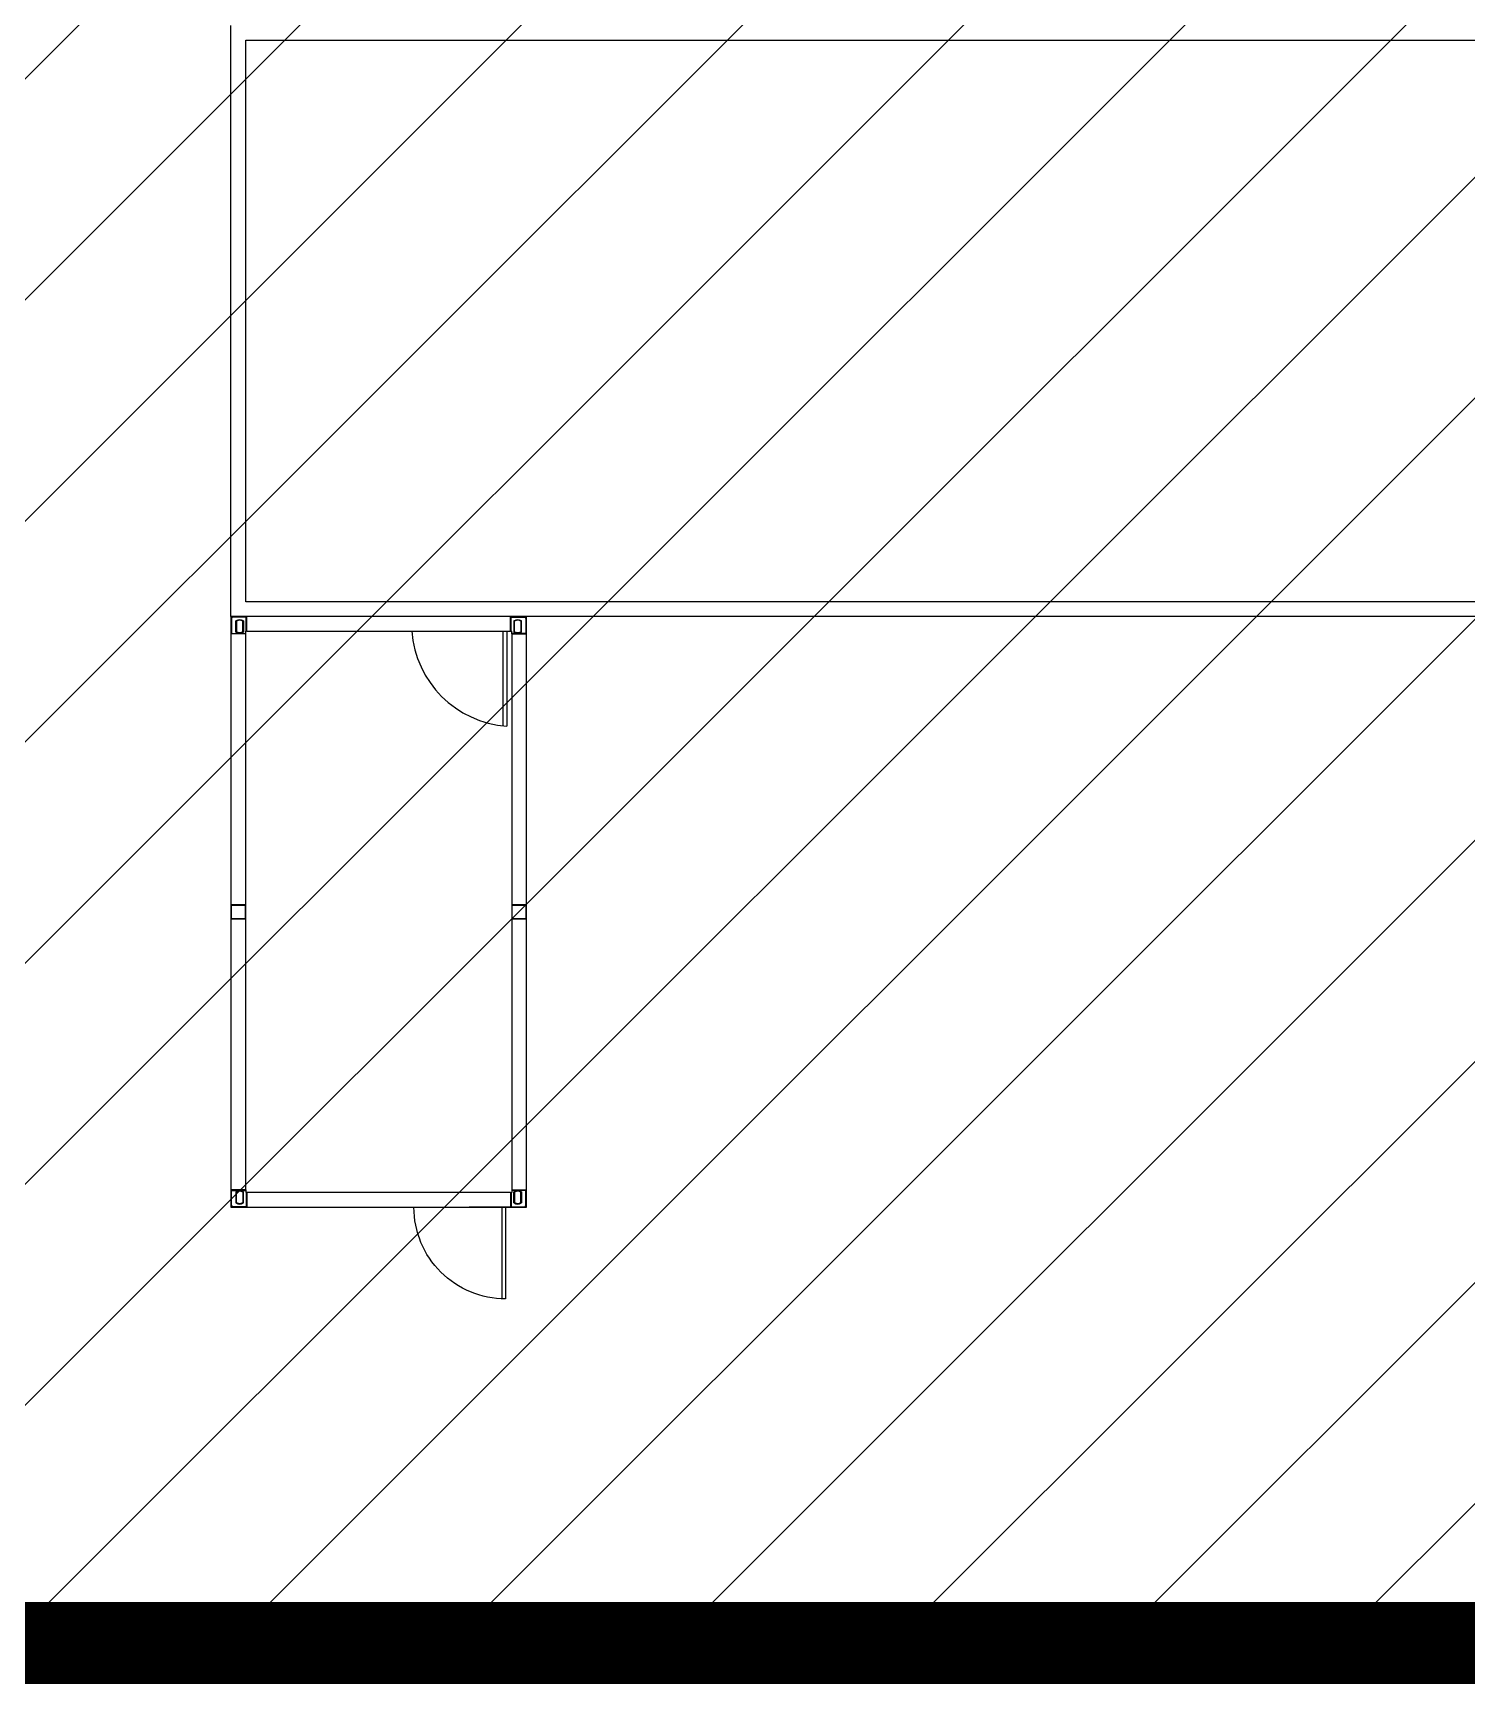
# Model space of a CAD drawing. Header units: millimetres. Extents: x -300 to 383236, y -195106 to -144646.
# Drawn here: x 141207 to 142080, y -151188 to -150182 of the extents above; entities that cross this region are included whole.
import ezdxf

# ---------------------------------------------------------------- set-up
doc = ezdxf.new("R2010")
doc.units = ezdxf.units.MM
doc.header["$LTSCALE"] = 60
doc.layers.add('BACK', color=8, linetype='Continuous')

# ---------------------------------------------------------------- blocks, each defined once
blk = doc.blocks.new('KEY PLAN_NEW')
at = {"color": 253}
for p, q in [((-2123.86, -1611.94, 46), (-2123.86, -1491.94, 46)), ((-2120.86, -1494.94, 46), (-1706.86, -1494.94, 46)), ((-2120.86, -1608.94, 46), (-2120.86, -1494.94, 46)), ((-1759.86, -1608.94, 46), (-2120.86, -1608.94, 46)), ((-2120.62, -1611.94, 46), (-2123.86, -1611.94, 46)), ((-2123.86, -1611.94, 46), (-2123.86, -1615.5, 46)), ((-1703.86, -1611.94, 46), (-2123.86, -1611.94, 46)), ((-2067.1, -1611.94, 46), (-2120.62, -1611.94, 46)), ((-2063.86, -1611.94, 46), (-2067.1, -1611.94, 46)), ((-2063.86, -1615.5, 46), (-2063.86, -1611.94, 46)), ((-2123.86, -1615.5, 46), (-2123.86, -1728.38, 46)), ((-2120.62, -1614.94, 46), (-2120.86, -1614.94, 46)), ((-2120.86, -1615.5, 46), (-2120.86, -1614.94, 46)), ((-2120.86, -1728.38, 46), (-2120.86, -1615.5, 46)), ((-2120.62, -1614.94, 46), (-2067.1, -1614.94, 46)), ((-2068.66, -1614.94, 46), (-2068.66, -1634.17, 46)), ((-2067.86, -1614.94, 46), (-2067.86, -1634.24, 46)), ((-2067.1, -1614.94, 46), (-2066.86, -1614.94, 46)), ((-2066.86, -1615.5, 46), (-2066.86, -1614.94, 46)), ((-2066.86, -1615.5, 46), (-2066.86, -1728.38, 46)), ((-2063.86, -1728.38, 46), (-2063.86, -1615.5, 46)), ((-2123.86, -1670.44, 46), (-2120.86, -1670.44, 46)), ((-2123.74, -1673.32, 46), (-2123.74, -1670.56, 46)), ((-2123.74, -1670.56, 46), (-2120.98, -1670.56, 46)), ((-2120.98, -1670.56, 46), (-2120.98, -1673.32, 46)), ((-2120.86, -1673.44, 46), (-2120.86, -1670.44, 46)), ((-2066.86, -1670.44, 46), (-2063.86, -1670.44, 46)), ((-2066.86, -1670.44, 46), (-2066.86, -1673.44, 46)), ((-2066.74, -1673.32, 46), (-2066.74, -1670.56, 46)), ((-2066.74, -1673.32, 46), (-2066.74, -1670.56, 46)), ((-2066.74, -1670.56, 46), (-2063.98, -1670.56, 46)), ((-2063.98, -1670.56, 46), (-2063.98, -1673.32, 46)), ((-2063.86, -1673.44, 46), (-2063.86, -1670.44, 46)), ((-2120.86, -1673.44, 46), (-2123.86, -1673.44, 46)), ((-2120.98, -1673.32, 46), (-2123.74, -1673.32, 46)), ((-2063.86, -1673.44, 46), (-2066.86, -1673.44, 46)), ((-2063.98, -1673.32, 46), (-2066.74, -1673.32, 46)), ((-2123.86, -1728.38, 46), (-2123.86, -1731.94, 46)), ((-2120.86, -1728.38, 46), (-2120.86, -1728.94, 46)), ((-2120.62, -1728.94, 46), (-2120.86, -1728.94, 46)), ((-2067.1, -1728.94, 46), (-2120.62, -1728.94, 46)), ((-2067.1, -1728.94, 46), (-2066.86, -1728.94, 46)), ((-2066.86, -1728.38, 46), (-2066.86, -1728.94, 46)), ((-2063.86, -1731.94, 46), (-2063.86, -1728.38, 46)), ((-2123.86, -1731.94, 46), (-2120.62, -1731.94, 46)), ((-2120.62, -1731.94, 46), (-2067.1, -1731.94, 46)), ((-2063.86, -1731.94, 46), (-2075.52, -1731.94, 46)), ((-2068.9, -1731.94, 46), (-2068.9, -1750.53, 46))]:
    blk.add_line(p, q, dxfattribs=at)
at = {"color": 253, "linetype": 'Continuous'}
for p, q in [((-2123.74, -1612.35, 46), (-2123.86, -1612.35, 46)), ((-2123.74, -1612.06, 46), (-2123.74, -1612.06, 46)), ((-2123.74, -1612.06, 46), (-2123.74, -1612.06, 46)), ((-2123.74, -1612.35, 46), (-2123.74, -1615.38, 46)), ((-2123.45, -1612.06, 46), (-2123.45, -1611.94, 46)), ((-2120.74, -1612.06, 46), (-2123.45, -1612.06, 46)), ((-2120.74, -1611.94, 46), (-2120.74, -1612.06, 46)), ((-2120.62, -1612.06, 46), (-2120.74, -1612.06, 46)), ((-2120.74, -1614.94, 46), (-2120.74, -1612.06, 46)), ((-2120.62, -1614.94, 46), (-2120.62, -1611.94, 46)), ((-2067.1, -1614.94, 46), (-2067.1, -1611.94, 46)), ((-2067.1, -1612.06, 46), (-2066.98, -1612.06, 46)), ((-2066.98, -1611.94, 46), (-2066.98, -1612.06, 46)), ((-2066.98, -1614.94, 46), (-2066.98, -1612.06, 46)), ((-2066.98, -1612.06, 46), (-2064.27, -1612.06, 46)), ((-2064.27, -1612.06, 46), (-2064.27, -1611.94, 46)), ((-2063.98, -1612.06, 46), (-2063.98, -1612.06, 46)), ((-2063.98, -1612.06, 46), (-2063.98, -1612.06, 46)), ((-2063.98, -1612.35, 46), (-2063.86, -1612.35, 46)), ((-2063.98, -1612.35, 46), (-2063.98, -1615.38, 46)), ((-2123.74, -1615.38, 46), (-2123.86, -1615.38, 46)), ((-2120.86, -1615.5, 46), (-2123.86, -1615.5, 46)), ((-2123.74, -1615.5, 46), (-2123.74, -1615.38, 46)), ((-2123.74, -1615.38, 46), (-2120.86, -1615.38, 46)), ((-2122.84, -1615.1, 46), (-2122.84, -1612.84, 46)), ((-2122.72, -1612.91, 46), (-2122.72, -1615.04, 46)), ((-2121.45, -1615.04, 46), (-2121.45, -1612.91, 46)), ((-2121.33, -1612.84, 46), (-2121.33, -1615.1, 46)), ((-2063.98, -1615.38, 46), (-2066.86, -1615.38, 46)), ((-2066.86, -1615.5, 46), (-2063.86, -1615.5, 46)), ((-2066.4, -1612.84, 46), (-2066.4, -1615.1, 46)), ((-2066.28, -1615.04, 46), (-2066.28, -1612.91, 46)), ((-2065.01, -1612.91, 46), (-2065.01, -1615.04, 46)), ((-2064.89, -1615.1, 46), (-2064.89, -1612.84, 46)), ((-2063.98, -1615.5, 46), (-2063.98, -1615.38, 46)), ((-2063.98, -1615.38, 46), (-2063.86, -1615.38, 46)), ((-2120.86, -1728.38, 46), (-2123.86, -1728.38, 46)), ((-2123.74, -1728.5, 46), (-2123.86, -1728.5, 46)), ((-2123.74, -1728.38, 46), (-2123.74, -1728.5, 46)), ((-2123.74, -1728.5, 46), (-2120.86, -1728.5, 46)), ((-2123.74, -1731.53, 46), (-2123.74, -1728.5, 46)), ((-2122.84, -1728.78, 46), (-2122.84, -1731.04, 46)), ((-2122.72, -1730.98, 46), (-2122.72, -1728.85, 46)), ((-2121.45, -1728.85, 46), (-2121.45, -1730.98, 46)), ((-2121.33, -1731.04, 46), (-2121.33, -1728.78, 46)), ((-2120.74, -1728.94, 46), (-2120.74, -1731.82, 46)), ((-2120.62, -1728.94, 46), (-2120.62, -1731.94, 46)), ((-2067.1, -1728.94, 46), (-2067.1, -1731.94, 46)), ((-2066.98, -1728.94, 46), (-2066.98, -1731.82, 46)), ((-2066.86, -1728.38, 46), (-2063.86, -1728.38, 46)), ((-2063.98, -1728.5, 46), (-2066.86, -1728.5, 46)), ((-2066.4, -1731.04, 46), (-2066.4, -1728.78, 46)), ((-2066.28, -1728.85, 46), (-2066.28, -1730.98, 46)), ((-2065.01, -1730.98, 46), (-2065.01, -1728.85, 46)), ((-2064.89, -1728.78, 46), (-2064.89, -1731.04, 46)), ((-2063.98, -1728.38, 46), (-2063.98, -1728.5, 46)), ((-2063.98, -1728.5, 46), (-2063.86, -1728.5, 46)), ((-2063.98, -1731.53, 46), (-2063.98, -1728.5, 46)), ((-2123.74, -1731.53, 46), (-2123.86, -1731.53, 46)), ((-2123.74, -1731.82, 46), (-2123.74, -1731.82, 46)), ((-2123.74, -1731.82, 46), (-2123.74, -1731.82, 46)), ((-2123.45, -1731.82, 46), (-2123.45, -1731.94, 46)), ((-2120.74, -1731.82, 46), (-2123.45, -1731.82, 46)), ((-2120.74, -1731.94, 46), (-2120.74, -1731.82, 46)), ((-2120.62, -1731.82, 46), (-2120.74, -1731.82, 46)), ((-2067.1, -1731.82, 46), (-2066.98, -1731.82, 46)), ((-2067.1, -1731.94, 46), (-2063.86, -1731.94, 46)), ((-2066.98, -1731.94, 46), (-2066.98, -1731.82, 46)), ((-2066.98, -1731.82, 46), (-2064.27, -1731.82, 46)), ((-2064.27, -1731.82, 46), (-2064.27, -1731.94, 46)), ((-2063.98, -1731.53, 46), (-2063.86, -1731.53, 46)), ((-2063.98, -1731.82, 46), (-2063.98, -1731.82, 46)), ((-2063.98, -1731.82, 46), (-2063.98, -1731.82, 46))]:
    blk.add_line(p, q, dxfattribs=at)
at = {"color": 253, "elevation": 46}
blk.add_lwpolyline([(-2068.1, -1731.94), (-2068.1, -1750.54, -0.414214), (-2086.7, -1731.94, -0.414214)], format="xyb", dxfattribs=at)
at = {"color": 253, "linetype": 'Continuous'}
for centre, radius, start, end in [((-2123.45, -1612.35, 46), 0.41, 90, 180), ((-2123.45, -1612.35, 46), 0.29, 90, 180), ((-2122.08, -1613.97, 46), 1.36, 56.2792, 123.7208), ((-2120.74, -1612.06, 46), 0.12, 0, 90), ((-2066.98, -1612.06, 46), 0.12, 90, 180), ((-2065.64, -1613.97, 46), 1.36, 56.2792, 123.7208), ((-2064.27, -1612.35, 46), 0.41, 0, 90), ((-2064.27, -1612.35, 46), 0.29, 0, 90), ((-2123.74, -1615.38, 46), 0.12, 180, 270), ((-2122.08, -1613.97, 46), 1.36, 236.2792, 303.7208), ((-2122.08, -1613.97, 46), 1.24, 59.1964, 120.8036), ((-2122.08, -1613.97, 46), 1.24, 239.1964, 300.8036), ((-2065.64, -1613.97, 46), 1.36, 236.2792, 303.7208), ((-2065.64, -1613.97, 46), 1.24, 59.1964, 120.8036), ((-2065.64, -1613.97, 46), 1.24, 239.1964, 300.8036), ((-2063.98, -1615.38, 46), 0.12, 270, 0), ((-2123.74, -1728.5, 46), 0.12, 90, 180), ((-2122.08, -1729.91, 46), 1.36, 56.2792, 123.7208), ((-2122.08, -1729.91, 46), 1.24, 59.1964, 120.8036), ((-2065.64, -1729.91, 46), 1.36, 56.2792, 123.7208), ((-2065.64, -1729.91, 46), 1.24, 59.1964, 120.8036), ((-2063.98, -1728.5, 46), 0.12, 0, 90), ((-2123.45, -1731.53, 46), 0.41, 180, 270), ((-2123.45, -1731.53, 46), 0.29, 180, 270), ((-2122.08, -1729.91, 46), 1.36, 236.2792, 303.7208), ((-2122.08, -1729.91, 46), 1.24, 239.1964, 300.8036), ((-2120.74, -1731.82, 46), 0.12, 270, 0), ((-2066.98, -1731.82, 46), 0.12, 180, 270), ((-2065.64, -1729.91, 46), 1.36, 236.2792, 303.7208), ((-2065.64, -1729.91, 46), 1.24, 239.1964, 300.8036), ((-2064.27, -1731.53, 46), 0.41, 270, 0), ((-2064.27, -1731.53, 46), 0.29, 270, 0)]:
    blk.add_arc(centre, radius, start, end, dxfattribs=at)
at = {"color": 253}
blk.add_arc((-2066.31, -1613.39, 46), 20.91, 184.2611, 265.7389, dxfattribs=at)
at = {"color": 253, "linetype": 'Continuous'}
for points, knots in [([(-2122.84, -1612.84, 46), (-2122.84, -1612.84, 46), (-2122.84, -1612.84, 46), (-2122.83, -1612.84, 46), (-2122.83, -1612.84, 46), (-2122.83, -1612.84, 46), (-2122.83, -1612.85, 46), (-2122.83, -1612.85, 46), (-2122.82, -1612.85, 46), (-2122.82, -1612.85, 46), (-2122.81, -1612.86, 46), (-2122.81, -1612.86, 46), (-2122.8, -1612.86, 46), (-2122.8, -1612.86, 46), (-2122.8, -1612.86, 46), (-2122.8, -1612.86, 46), (-2122.79, -1612.87, 46), (-2122.79, -1612.87, 46), (-2122.79, -1612.87, 46), (-2122.79, -1612.87, 46), (-2122.78, -1612.87, 46), (-2122.78, -1612.88, 46), (-2122.77, -1612.88, 46), (-2122.77, -1612.88, 46), (-2122.76, -1612.88, 46), (-2122.76, -1612.88, 46), (-2122.76, -1612.88, 46), (-2122.76, -1612.88, 46), (-2122.76, -1612.89, 46), (-2122.76, -1612.89, 46), (-2122.75, -1612.89, 46), (-2122.75, -1612.89, 46), (-2122.74, -1612.89, 46), (-2122.74, -1612.89, 46), (-2122.74, -1612.9, 46), (-2122.74, -1612.9, 46), (-2122.74, -1612.9, 46), (-2122.74, -1612.9, 46), (-2122.73, -1612.9, 46), (-2122.73, -1612.9, 46), (-2122.73, -1612.9, 46), (-2122.73, -1612.9, 46), (-2122.73, -1612.9, 46), (-2122.72, -1612.9, 46), (-2122.72, -1612.91, 46), (-2122.72, -1612.91, 46), (-2122.72, -1612.91, 46), (-2122.72, -1612.91, 46), (-2122.72, -1612.91, 46), (-2122.72, -1612.91, 46), (-2122.72, -1612.91, 46), (-2122.72, -1612.91, 46), (-2122.72, -1612.91, 46), (-2122.72, -1612.91, 46)], [0, 0, 0, 0, 0.00782, 0.00782, 0.015639, 0.031279, 0.031279, 0.062557, 0.062557, 0.125114, 0.125114, 0.187671, 0.187671, 0.21895, 0.21895, 0.234589, 0.234589, 0.250228, 0.250228, 0.312785, 0.312785, 0.375342, 0.375342, 0.437899, 0.437899, 0.453538, 0.453538, 0.469178, 0.469178, 0.500456, 0.500456, 0.563013, 0.563013, 0.62557, 0.62557, 0.641209, 0.641209, 0.656849, 0.656849, 0.688127, 0.688127, 0.750684, 0.750684, 0.813241, 0.813241, 0.828881, 0.828881, 0.84452, 0.84452, 0.875798, 0.875798, 0.938355, 1, 1, 1, 1]), ([(-2122.84, -1615.1, 46), (-2122.84, -1615.1, 46), (-2122.84, -1615.1, 46), (-2122.83, -1615.1, 46), (-2122.83, -1615.1, 46), (-2122.83, -1615.1, 46), (-2122.83, -1615.1, 46), (-2122.83, -1615.1, 46), (-2122.82, -1615.1, 46), (-2122.82, -1615.09, 46), (-2122.81, -1615.09, 46), (-2122.81, -1615.09, 46), (-2122.8, -1615.09, 46), (-2122.8, -1615.09, 46), (-2122.8, -1615.08, 46), (-2122.8, -1615.08, 46), (-2122.79, -1615.08, 46), (-2122.79, -1615.08, 46), (-2122.79, -1615.08, 46), (-2122.79, -1615.08, 46), (-2122.78, -1615.07, 46), (-2122.78, -1615.07, 46), (-2122.77, -1615.07, 46), (-2122.77, -1615.07, 46), (-2122.76, -1615.06, 46), (-2122.76, -1615.06, 46), (-2122.76, -1615.06, 46), (-2122.76, -1615.06, 46), (-2122.76, -1615.06, 46), (-2122.76, -1615.06, 46), (-2122.75, -1615.06, 46), (-2122.75, -1615.06, 46), (-2122.74, -1615.05, 46), (-2122.74, -1615.05, 46), (-2122.74, -1615.05, 46), (-2122.74, -1615.05, 46), (-2122.74, -1615.05, 46), (-2122.74, -1615.05, 46), (-2122.73, -1615.05, 46), (-2122.73, -1615.05, 46), (-2122.73, -1615.05, 46), (-2122.73, -1615.05, 46), (-2122.73, -1615.04, 46), (-2122.72, -1615.04, 46), (-2122.72, -1615.04, 46), (-2122.72, -1615.04, 46), (-2122.72, -1615.04, 46), (-2122.72, -1615.04, 46), (-2122.72, -1615.04, 46), (-2122.72, -1615.04, 46), (-2122.72, -1615.04, 46), (-2122.72, -1615.04, 46), (-2122.72, -1615.04, 46), (-2122.72, -1615.04, 46)], [0, 0, 0, 0, 0.00782, 0.00782, 0.015639, 0.031279, 0.031279, 0.062557, 0.062557, 0.125114, 0.125114, 0.187671, 0.187671, 0.21895, 0.21895, 0.234589, 0.234589, 0.250228, 0.250228, 0.312785, 0.312785, 0.375342, 0.375342, 0.437899, 0.437899, 0.453538, 0.453538, 0.469178, 0.469178, 0.500456, 0.500456, 0.563013, 0.563013, 0.62557, 0.62557, 0.641209, 0.641209, 0.656849, 0.656849, 0.688127, 0.688127, 0.750684, 0.750684, 0.813241, 0.813241, 0.828881, 0.828881, 0.84452, 0.84452, 0.875798, 0.875798, 0.938355, 1, 1, 1, 1]), ([(-2121.45, -1612.91, 46), (-2121.45, -1612.91, 46), (-2121.45, -1612.91, 46), (-2121.45, -1612.91, 46), (-2121.44, -1612.91, 46), (-2121.44, -1612.91, 46), (-2121.44, -1612.91, 46), (-2121.44, -1612.91, 46), (-2121.44, -1612.91, 46), (-2121.44, -1612.91, 46), (-2121.44, -1612.9, 46), (-2121.44, -1612.9, 46), (-2121.43, -1612.9, 46), (-2121.43, -1612.9, 46), (-2121.43, -1612.9, 46), (-2121.43, -1612.9, 46), (-2121.43, -1612.9, 46), (-2121.43, -1612.9, 46), (-2121.43, -1612.9, 46), (-2121.43, -1612.9, 46), (-2121.42, -1612.89, 46), (-2121.42, -1612.89, 46), (-2121.41, -1612.89, 46), (-2121.41, -1612.89, 46), (-2121.41, -1612.89, 46), (-2121.41, -1612.89, 46), (-2121.4, -1612.88, 46), (-2121.4, -1612.88, 46), (-2121.4, -1612.88, 46), (-2121.4, -1612.88, 46), (-2121.4, -1612.88, 46), (-2121.39, -1612.88, 46), (-2121.39, -1612.88, 46), (-2121.38, -1612.87, 46), (-2121.38, -1612.87, 46), (-2121.37, -1612.87, 46), (-2121.37, -1612.87, 46), (-2121.37, -1612.87, 46), (-2121.37, -1612.86, 46), (-2121.37, -1612.86, 46), (-2121.36, -1612.86, 46), (-2121.36, -1612.86, 46), (-2121.36, -1612.86, 46), (-2121.35, -1612.86, 46), (-2121.35, -1612.85, 46), (-2121.34, -1612.85, 46), (-2121.34, -1612.85, 46), (-2121.33, -1612.85, 46), (-2121.33, -1612.84, 46), (-2121.33, -1612.84, 46), (-2121.33, -1612.84, 46), (-2121.33, -1612.84, 46), (-2121.33, -1612.84, 46), (-2121.33, -1612.84, 46)], [0, 0, 0, 0, 0.06206, 0.12459, 0.12459, 0.155854, 0.155854, 0.171487, 0.171487, 0.187119, 0.187119, 0.249648, 0.249648, 0.312178, 0.312178, 0.343442, 0.343442, 0.359075, 0.359075, 0.374707, 0.374707, 0.437236, 0.437236, 0.499766, 0.499766, 0.53103, 0.53103, 0.546663, 0.546663, 0.562295, 0.562295, 0.624824, 0.624824, 0.687353, 0.687353, 0.749883, 0.749883, 0.765515, 0.765515, 0.781147, 0.781147, 0.812412, 0.812412, 0.874941, 0.874941, 0.937471, 0.937471, 0.968735, 0.968735, 0.984368, 0.992184, 0.992184, 1, 1, 1, 1]), ([(-2121.45, -1615.04, 46), (-2121.45, -1615.04, 46), (-2121.45, -1615.04, 46), (-2121.45, -1615.04, 46), (-2121.44, -1615.04, 46), (-2121.44, -1615.04, 46), (-2121.44, -1615.04, 46), (-2121.44, -1615.04, 46), (-2121.44, -1615.04, 46), (-2121.44, -1615.04, 46), (-2121.44, -1615.04, 46), (-2121.44, -1615.04, 46), (-2121.43, -1615.05, 46), (-2121.43, -1615.05, 46), (-2121.43, -1615.05, 46), (-2121.43, -1615.05, 46), (-2121.43, -1615.05, 46), (-2121.43, -1615.05, 46), (-2121.43, -1615.05, 46), (-2121.43, -1615.05, 46), (-2121.42, -1615.05, 46), (-2121.42, -1615.05, 46), (-2121.41, -1615.06, 46), (-2121.41, -1615.06, 46), (-2121.41, -1615.06, 46), (-2121.41, -1615.06, 46), (-2121.4, -1615.06, 46), (-2121.4, -1615.06, 46), (-2121.4, -1615.06, 46), (-2121.4, -1615.06, 46), (-2121.4, -1615.07, 46), (-2121.39, -1615.07, 46), (-2121.39, -1615.07, 46), (-2121.38, -1615.07, 46), (-2121.38, -1615.08, 46), (-2121.37, -1615.08, 46), (-2121.37, -1615.08, 46), (-2121.37, -1615.08, 46), (-2121.37, -1615.08, 46), (-2121.37, -1615.08, 46), (-2121.36, -1615.09, 46), (-2121.36, -1615.09, 46), (-2121.36, -1615.09, 46), (-2121.35, -1615.09, 46), (-2121.35, -1615.09, 46), (-2121.34, -1615.1, 46), (-2121.34, -1615.1, 46), (-2121.33, -1615.1, 46), (-2121.33, -1615.1, 46), (-2121.33, -1615.1, 46), (-2121.33, -1615.1, 46), (-2121.33, -1615.1, 46), (-2121.33, -1615.1, 46), (-2121.33, -1615.1, 46)], [0, 0, 0, 0, 0.06206, 0.12459, 0.12459, 0.155854, 0.155854, 0.171487, 0.171487, 0.187119, 0.187119, 0.249648, 0.249648, 0.312178, 0.312178, 0.343442, 0.343442, 0.359075, 0.359075, 0.374707, 0.374707, 0.437236, 0.437236, 0.499766, 0.499766, 0.53103, 0.53103, 0.546663, 0.546663, 0.562295, 0.562295, 0.624824, 0.624824, 0.687353, 0.687353, 0.749883, 0.749883, 0.765515, 0.765515, 0.781147, 0.781147, 0.812412, 0.812412, 0.874941, 0.874941, 0.937471, 0.937471, 0.968735, 0.968735, 0.984368, 0.992184, 0.992184, 1, 1, 1, 1]), ([(-2066.28, -1612.91, 46), (-2066.28, -1612.91, 46), (-2066.28, -1612.91, 46), (-2066.28, -1612.91, 46), (-2066.28, -1612.91, 46), (-2066.28, -1612.91, 46), (-2066.28, -1612.91, 46), (-2066.28, -1612.91, 46), (-2066.28, -1612.91, 46), (-2066.28, -1612.91, 46), (-2066.28, -1612.9, 46), (-2066.29, -1612.9, 46), (-2066.29, -1612.9, 46), (-2066.29, -1612.9, 46), (-2066.29, -1612.9, 46), (-2066.29, -1612.9, 46), (-2066.3, -1612.9, 46), (-2066.3, -1612.9, 46), (-2066.3, -1612.9, 46), (-2066.3, -1612.9, 46), (-2066.3, -1612.89, 46), (-2066.3, -1612.89, 46), (-2066.31, -1612.89, 46), (-2066.31, -1612.89, 46), (-2066.32, -1612.89, 46), (-2066.32, -1612.89, 46), (-2066.32, -1612.88, 46), (-2066.32, -1612.88, 46), (-2066.32, -1612.88, 46), (-2066.32, -1612.88, 46), (-2066.33, -1612.88, 46), (-2066.33, -1612.88, 46), (-2066.34, -1612.88, 46), (-2066.34, -1612.87, 46), (-2066.35, -1612.87, 46), (-2066.35, -1612.87, 46), (-2066.35, -1612.87, 46), (-2066.35, -1612.87, 46), (-2066.36, -1612.86, 46), (-2066.36, -1612.86, 46), (-2066.36, -1612.86, 46), (-2066.36, -1612.86, 46), (-2066.37, -1612.86, 46), (-2066.37, -1612.86, 46), (-2066.38, -1612.85, 46), (-2066.38, -1612.85, 46), (-2066.39, -1612.85, 46), (-2066.39, -1612.85, 46), (-2066.39, -1612.84, 46), (-2066.39, -1612.84, 46), (-2066.39, -1612.84, 46), (-2066.4, -1612.84, 46), (-2066.4, -1612.84, 46), (-2066.4, -1612.84, 46)], [0, 0, 0, 0, 0.06206, 0.12459, 0.12459, 0.155854, 0.155854, 0.171487, 0.171487, 0.187119, 0.187119, 0.249648, 0.249648, 0.312178, 0.312178, 0.343442, 0.343442, 0.359075, 0.359075, 0.374707, 0.374707, 0.437236, 0.437236, 0.499766, 0.499766, 0.53103, 0.53103, 0.546663, 0.546663, 0.562295, 0.562295, 0.624824, 0.624824, 0.687353, 0.687353, 0.749883, 0.749883, 0.765515, 0.765515, 0.781147, 0.781147, 0.812412, 0.812412, 0.874941, 0.874941, 0.937471, 0.937471, 0.968735, 0.968735, 0.984368, 0.992184, 0.992184, 1, 1, 1, 1]), ([(-2066.28, -1615.04, 46), (-2066.28, -1615.04, 46), (-2066.28, -1615.04, 46), (-2066.28, -1615.04, 46), (-2066.28, -1615.04, 46), (-2066.28, -1615.04, 46), (-2066.28, -1615.04, 46), (-2066.28, -1615.04, 46), (-2066.28, -1615.04, 46), (-2066.28, -1615.04, 46), (-2066.28, -1615.04, 46), (-2066.29, -1615.04, 46), (-2066.29, -1615.05, 46), (-2066.29, -1615.05, 46), (-2066.29, -1615.05, 46), (-2066.29, -1615.05, 46), (-2066.3, -1615.05, 46), (-2066.3, -1615.05, 46), (-2066.3, -1615.05, 46), (-2066.3, -1615.05, 46), (-2066.3, -1615.05, 46), (-2066.3, -1615.05, 46), (-2066.31, -1615.06, 46), (-2066.31, -1615.06, 46), (-2066.32, -1615.06, 46), (-2066.32, -1615.06, 46), (-2066.32, -1615.06, 46), (-2066.32, -1615.06, 46), (-2066.32, -1615.06, 46), (-2066.32, -1615.06, 46), (-2066.33, -1615.07, 46), (-2066.33, -1615.07, 46), (-2066.34, -1615.07, 46), (-2066.34, -1615.07, 46), (-2066.35, -1615.08, 46), (-2066.35, -1615.08, 46), (-2066.35, -1615.08, 46), (-2066.35, -1615.08, 46), (-2066.36, -1615.08, 46), (-2066.36, -1615.08, 46), (-2066.36, -1615.09, 46), (-2066.36, -1615.09, 46), (-2066.37, -1615.09, 46), (-2066.37, -1615.09, 46), (-2066.38, -1615.09, 46), (-2066.38, -1615.1, 46), (-2066.39, -1615.1, 46), (-2066.39, -1615.1, 46), (-2066.39, -1615.1, 46), (-2066.39, -1615.1, 46), (-2066.39, -1615.1, 46), (-2066.4, -1615.1, 46), (-2066.4, -1615.1, 46), (-2066.4, -1615.1, 46)], [0, 0, 0, 0, 0.06206, 0.12459, 0.12459, 0.155854, 0.155854, 0.171487, 0.171487, 0.187119, 0.187119, 0.249648, 0.249648, 0.312178, 0.312178, 0.343442, 0.343442, 0.359075, 0.359075, 0.374707, 0.374707, 0.437236, 0.437236, 0.499766, 0.499766, 0.53103, 0.53103, 0.546663, 0.546663, 0.562295, 0.562295, 0.624824, 0.624824, 0.687353, 0.687353, 0.749883, 0.749883, 0.765515, 0.765515, 0.781147, 0.781147, 0.812412, 0.812412, 0.874941, 0.874941, 0.937471, 0.937471, 0.968735, 0.968735, 0.984368, 0.992184, 0.992184, 1, 1, 1, 1]), ([(-2064.89, -1612.84, 46), (-2064.89, -1612.84, 46), (-2064.89, -1612.84, 46), (-2064.89, -1612.84, 46), (-2064.89, -1612.84, 46), (-2064.89, -1612.84, 46), (-2064.89, -1612.85, 46), (-2064.9, -1612.85, 46), (-2064.9, -1612.85, 46), (-2064.91, -1612.85, 46), (-2064.91, -1612.86, 46), (-2064.92, -1612.86, 46), (-2064.92, -1612.86, 46), (-2064.92, -1612.86, 46), (-2064.93, -1612.86, 46), (-2064.93, -1612.86, 46), (-2064.93, -1612.87, 46), (-2064.93, -1612.87, 46), (-2064.93, -1612.87, 46), (-2064.94, -1612.87, 46), (-2064.94, -1612.87, 46), (-2064.95, -1612.88, 46), (-2064.95, -1612.88, 46), (-2064.96, -1612.88, 46), (-2064.96, -1612.88, 46), (-2064.96, -1612.88, 46), (-2064.96, -1612.88, 46), (-2064.96, -1612.88, 46), (-2064.97, -1612.89, 46), (-2064.97, -1612.89, 46), (-2064.97, -1612.89, 46), (-2064.97, -1612.89, 46), (-2064.98, -1612.89, 46), (-2064.98, -1612.89, 46), (-2064.99, -1612.9, 46), (-2064.99, -1612.9, 46), (-2064.99, -1612.9, 46), (-2064.99, -1612.9, 46), (-2064.99, -1612.9, 46), (-2064.99, -1612.9, 46), (-2064.99, -1612.9, 46), (-2064.99, -1612.9, 46), (-2065, -1612.9, 46), (-2065, -1612.9, 46), (-2065, -1612.91, 46), (-2065, -1612.91, 46), (-2065, -1612.91, 46), (-2065, -1612.91, 46), (-2065, -1612.91, 46), (-2065, -1612.91, 46), (-2065.01, -1612.91, 46), (-2065.01, -1612.91, 46), (-2065.01, -1612.91, 46), (-2065.01, -1612.91, 46)], [0, 0, 0, 0, 0.00782, 0.00782, 0.015639, 0.031279, 0.031279, 0.062557, 0.062557, 0.125114, 0.125114, 0.187671, 0.187671, 0.21895, 0.21895, 0.234589, 0.234589, 0.250228, 0.250228, 0.312785, 0.312785, 0.375342, 0.375342, 0.437899, 0.437899, 0.453538, 0.453538, 0.469178, 0.469178, 0.500456, 0.500456, 0.563013, 0.563013, 0.62557, 0.62557, 0.641209, 0.641209, 0.656849, 0.656849, 0.688127, 0.688127, 0.750684, 0.750684, 0.813241, 0.813241, 0.828881, 0.828881, 0.84452, 0.84452, 0.875798, 0.875798, 0.938355, 1, 1, 1, 1]), ([(-2064.89, -1615.1, 46), (-2064.89, -1615.1, 46), (-2064.89, -1615.1, 46), (-2064.89, -1615.1, 46), (-2064.89, -1615.1, 46), (-2064.89, -1615.1, 46), (-2064.89, -1615.1, 46), (-2064.9, -1615.1, 46), (-2064.9, -1615.1, 46), (-2064.91, -1615.09, 46), (-2064.91, -1615.09, 46), (-2064.92, -1615.09, 46), (-2064.92, -1615.09, 46), (-2064.92, -1615.09, 46), (-2064.93, -1615.08, 46), (-2064.93, -1615.08, 46), (-2064.93, -1615.08, 46), (-2064.93, -1615.08, 46), (-2064.93, -1615.08, 46), (-2064.94, -1615.08, 46), (-2064.94, -1615.07, 46), (-2064.95, -1615.07, 46), (-2064.95, -1615.07, 46), (-2064.96, -1615.07, 46), (-2064.96, -1615.06, 46), (-2064.96, -1615.06, 46), (-2064.96, -1615.06, 46), (-2064.96, -1615.06, 46), (-2064.97, -1615.06, 46), (-2064.97, -1615.06, 46), (-2064.97, -1615.06, 46), (-2064.97, -1615.06, 46), (-2064.98, -1615.05, 46), (-2064.98, -1615.05, 46), (-2064.99, -1615.05, 46), (-2064.99, -1615.05, 46), (-2064.99, -1615.05, 46), (-2064.99, -1615.05, 46), (-2064.99, -1615.05, 46), (-2064.99, -1615.05, 46), (-2064.99, -1615.05, 46), (-2064.99, -1615.05, 46), (-2065, -1615.04, 46), (-2065, -1615.04, 46), (-2065, -1615.04, 46), (-2065, -1615.04, 46), (-2065, -1615.04, 46), (-2065, -1615.04, 46), (-2065, -1615.04, 46), (-2065, -1615.04, 46), (-2065.01, -1615.04, 46), (-2065.01, -1615.04, 46), (-2065.01, -1615.04, 46), (-2065.01, -1615.04, 46)], [0, 0, 0, 0, 0.00782, 0.00782, 0.015639, 0.031279, 0.031279, 0.062557, 0.062557, 0.125114, 0.125114, 0.187671, 0.187671, 0.21895, 0.21895, 0.234589, 0.234589, 0.250228, 0.250228, 0.312785, 0.312785, 0.375342, 0.375342, 0.437899, 0.437899, 0.453538, 0.453538, 0.469178, 0.469178, 0.500456, 0.500456, 0.563013, 0.563013, 0.62557, 0.62557, 0.641209, 0.641209, 0.656849, 0.656849, 0.688127, 0.688127, 0.750684, 0.750684, 0.813241, 0.813241, 0.828881, 0.828881, 0.84452, 0.84452, 0.875798, 0.875798, 0.938355, 1, 1, 1, 1]), ([(-2122.84, -1728.78, 46), (-2122.84, -1728.78, 46), (-2122.84, -1728.78, 46), (-2122.83, -1728.78, 46), (-2122.83, -1728.78, 46), (-2122.83, -1728.78, 46), (-2122.83, -1728.79, 46), (-2122.83, -1728.79, 46), (-2122.82, -1728.79, 46), (-2122.82, -1728.79, 46), (-2122.81, -1728.8, 46), (-2122.81, -1728.8, 46), (-2122.8, -1728.8, 46), (-2122.8, -1728.8, 46), (-2122.8, -1728.8, 46), (-2122.8, -1728.8, 46), (-2122.79, -1728.81, 46), (-2122.79, -1728.81, 46), (-2122.79, -1728.81, 46), (-2122.79, -1728.81, 46), (-2122.78, -1728.81, 46), (-2122.78, -1728.82, 46), (-2122.77, -1728.82, 46), (-2122.77, -1728.82, 46), (-2122.76, -1728.82, 46), (-2122.76, -1728.82, 46), (-2122.76, -1728.82, 46), (-2122.76, -1728.82, 46), (-2122.76, -1728.83, 46), (-2122.76, -1728.83, 46), (-2122.75, -1728.83, 46), (-2122.75, -1728.83, 46), (-2122.74, -1728.83, 46), (-2122.74, -1728.83, 46), (-2122.74, -1728.84, 46), (-2122.74, -1728.84, 46), (-2122.74, -1728.84, 46), (-2122.74, -1728.84, 46), (-2122.73, -1728.84, 46), (-2122.73, -1728.84, 46), (-2122.73, -1728.84, 46), (-2122.73, -1728.84, 46), (-2122.73, -1728.84, 46), (-2122.72, -1728.84, 46), (-2122.72, -1728.85, 46), (-2122.72, -1728.85, 46), (-2122.72, -1728.85, 46), (-2122.72, -1728.85, 46), (-2122.72, -1728.85, 46), (-2122.72, -1728.85, 46), (-2122.72, -1728.85, 46), (-2122.72, -1728.85, 46), (-2122.72, -1728.85, 46), (-2122.72, -1728.85, 46)], [0, 0, 0, 0, 0.00782, 0.00782, 0.015639, 0.031279, 0.031279, 0.062557, 0.062557, 0.125114, 0.125114, 0.187671, 0.187671, 0.21895, 0.21895, 0.234589, 0.234589, 0.250228, 0.250228, 0.312785, 0.312785, 0.375342, 0.375342, 0.437899, 0.437899, 0.453538, 0.453538, 0.469178, 0.469178, 0.500456, 0.500456, 0.563013, 0.563013, 0.62557, 0.62557, 0.641209, 0.641209, 0.656849, 0.656849, 0.688127, 0.688127, 0.750684, 0.750684, 0.813241, 0.813241, 0.828881, 0.828881, 0.84452, 0.84452, 0.875798, 0.875798, 0.938355, 1, 1, 1, 1]), ([(-2121.45, -1728.85, 46), (-2121.45, -1728.85, 46), (-2121.45, -1728.85, 46), (-2121.45, -1728.85, 46), (-2121.44, -1728.85, 46), (-2121.44, -1728.85, 46), (-2121.44, -1728.85, 46), (-2121.44, -1728.85, 46), (-2121.44, -1728.85, 46), (-2121.44, -1728.85, 46), (-2121.44, -1728.84, 46), (-2121.44, -1728.84, 46), (-2121.43, -1728.84, 46), (-2121.43, -1728.84, 46), (-2121.43, -1728.84, 46), (-2121.43, -1728.84, 46), (-2121.43, -1728.84, 46), (-2121.43, -1728.84, 46), (-2121.43, -1728.84, 46), (-2121.43, -1728.84, 46), (-2121.42, -1728.83, 46), (-2121.42, -1728.83, 46), (-2121.41, -1728.83, 46), (-2121.41, -1728.83, 46), (-2121.41, -1728.83, 46), (-2121.41, -1728.83, 46), (-2121.4, -1728.82, 46), (-2121.4, -1728.82, 46), (-2121.4, -1728.82, 46), (-2121.4, -1728.82, 46), (-2121.4, -1728.82, 46), (-2121.39, -1728.82, 46), (-2121.39, -1728.82, 46), (-2121.38, -1728.81, 46), (-2121.38, -1728.81, 46), (-2121.37, -1728.81, 46), (-2121.37, -1728.81, 46), (-2121.37, -1728.81, 46), (-2121.37, -1728.8, 46), (-2121.37, -1728.8, 46), (-2121.36, -1728.8, 46), (-2121.36, -1728.8, 46), (-2121.36, -1728.8, 46), (-2121.35, -1728.8, 46), (-2121.35, -1728.79, 46), (-2121.34, -1728.79, 46), (-2121.34, -1728.79, 46), (-2121.33, -1728.79, 46), (-2121.33, -1728.78, 46), (-2121.33, -1728.78, 46), (-2121.33, -1728.78, 46), (-2121.33, -1728.78, 46), (-2121.33, -1728.78, 46), (-2121.33, -1728.78, 46)], [0, 0, 0, 0, 0.06206, 0.12459, 0.12459, 0.155854, 0.155854, 0.171487, 0.171487, 0.187119, 0.187119, 0.249648, 0.249648, 0.312178, 0.312178, 0.343442, 0.343442, 0.359075, 0.359075, 0.374707, 0.374707, 0.437236, 0.437236, 0.499766, 0.499766, 0.53103, 0.53103, 0.546663, 0.546663, 0.562295, 0.562295, 0.624824, 0.624824, 0.687353, 0.687353, 0.749883, 0.749883, 0.765515, 0.765515, 0.781147, 0.781147, 0.812412, 0.812412, 0.874941, 0.874941, 0.937471, 0.937471, 0.968735, 0.968735, 0.984368, 0.992184, 0.992184, 1, 1, 1, 1]), ([(-2066.28, -1728.85, 46), (-2066.28, -1728.85, 46), (-2066.28, -1728.85, 46), (-2066.28, -1728.85, 46), (-2066.28, -1728.85, 46), (-2066.28, -1728.85, 46), (-2066.28, -1728.85, 46), (-2066.28, -1728.85, 46), (-2066.28, -1728.85, 46), (-2066.28, -1728.85, 46), (-2066.28, -1728.84, 46), (-2066.29, -1728.84, 46), (-2066.29, -1728.84, 46), (-2066.29, -1728.84, 46), (-2066.29, -1728.84, 46), (-2066.29, -1728.84, 46), (-2066.3, -1728.84, 46), (-2066.3, -1728.84, 46), (-2066.3, -1728.84, 46), (-2066.3, -1728.84, 46), (-2066.3, -1728.83, 46), (-2066.3, -1728.83, 46), (-2066.31, -1728.83, 46), (-2066.31, -1728.83, 46), (-2066.32, -1728.83, 46), (-2066.32, -1728.83, 46), (-2066.32, -1728.82, 46), (-2066.32, -1728.82, 46), (-2066.32, -1728.82, 46), (-2066.32, -1728.82, 46), (-2066.33, -1728.82, 46), (-2066.33, -1728.82, 46), (-2066.34, -1728.82, 46), (-2066.34, -1728.81, 46), (-2066.35, -1728.81, 46), (-2066.35, -1728.81, 46), (-2066.35, -1728.81, 46), (-2066.35, -1728.81, 46), (-2066.36, -1728.8, 46), (-2066.36, -1728.8, 46), (-2066.36, -1728.8, 46), (-2066.36, -1728.8, 46), (-2066.37, -1728.8, 46), (-2066.37, -1728.8, 46), (-2066.38, -1728.79, 46), (-2066.38, -1728.79, 46), (-2066.39, -1728.79, 46), (-2066.39, -1728.79, 46), (-2066.39, -1728.78, 46), (-2066.39, -1728.78, 46), (-2066.39, -1728.78, 46), (-2066.4, -1728.78, 46), (-2066.4, -1728.78, 46), (-2066.4, -1728.78, 46)], [0, 0, 0, 0, 0.06206, 0.12459, 0.12459, 0.155854, 0.155854, 0.171487, 0.171487, 0.187119, 0.187119, 0.249648, 0.249648, 0.312178, 0.312178, 0.343442, 0.343442, 0.359075, 0.359075, 0.374707, 0.374707, 0.437236, 0.437236, 0.499766, 0.499766, 0.53103, 0.53103, 0.546663, 0.546663, 0.562295, 0.562295, 0.624824, 0.624824, 0.687353, 0.687353, 0.749883, 0.749883, 0.765515, 0.765515, 0.781147, 0.781147, 0.812412, 0.812412, 0.874941, 0.874941, 0.937471, 0.937471, 0.968735, 0.968735, 0.984368, 0.992184, 0.992184, 1, 1, 1, 1]), ([(-2064.89, -1728.78, 46), (-2064.89, -1728.78, 46), (-2064.89, -1728.78, 46), (-2064.89, -1728.78, 46), (-2064.89, -1728.78, 46), (-2064.89, -1728.78, 46), (-2064.89, -1728.79, 46), (-2064.9, -1728.79, 46), (-2064.9, -1728.79, 46), (-2064.91, -1728.79, 46), (-2064.91, -1728.8, 46), (-2064.92, -1728.8, 46), (-2064.92, -1728.8, 46), (-2064.92, -1728.8, 46), (-2064.93, -1728.8, 46), (-2064.93, -1728.8, 46), (-2064.93, -1728.81, 46), (-2064.93, -1728.81, 46), (-2064.93, -1728.81, 46), (-2064.94, -1728.81, 46), (-2064.94, -1728.81, 46), (-2064.95, -1728.82, 46), (-2064.95, -1728.82, 46), (-2064.96, -1728.82, 46), (-2064.96, -1728.82, 46), (-2064.96, -1728.82, 46), (-2064.96, -1728.82, 46), (-2064.96, -1728.82, 46), (-2064.97, -1728.83, 46), (-2064.97, -1728.83, 46), (-2064.97, -1728.83, 46), (-2064.97, -1728.83, 46), (-2064.98, -1728.83, 46), (-2064.98, -1728.83, 46), (-2064.99, -1728.84, 46), (-2064.99, -1728.84, 46), (-2064.99, -1728.84, 46), (-2064.99, -1728.84, 46), (-2064.99, -1728.84, 46), (-2064.99, -1728.84, 46), (-2064.99, -1728.84, 46), (-2064.99, -1728.84, 46), (-2065, -1728.84, 46), (-2065, -1728.84, 46), (-2065, -1728.85, 46), (-2065, -1728.85, 46), (-2065, -1728.85, 46), (-2065, -1728.85, 46), (-2065, -1728.85, 46), (-2065, -1728.85, 46), (-2065.01, -1728.85, 46), (-2065.01, -1728.85, 46), (-2065.01, -1728.85, 46), (-2065.01, -1728.85, 46)], [0, 0, 0, 0, 0.00782, 0.00782, 0.015639, 0.031279, 0.031279, 0.062557, 0.062557, 0.125114, 0.125114, 0.187671, 0.187671, 0.21895, 0.21895, 0.234589, 0.234589, 0.250228, 0.250228, 0.312785, 0.312785, 0.375342, 0.375342, 0.437899, 0.437899, 0.453538, 0.453538, 0.469178, 0.469178, 0.500456, 0.500456, 0.563013, 0.563013, 0.62557, 0.62557, 0.641209, 0.641209, 0.656849, 0.656849, 0.688127, 0.688127, 0.750684, 0.750684, 0.813241, 0.813241, 0.828881, 0.828881, 0.84452, 0.84452, 0.875798, 0.875798, 0.938355, 1, 1, 1, 1]), ([(-2122.84, -1731.04, 46), (-2122.84, -1731.04, 46), (-2122.84, -1731.04, 46), (-2122.83, -1731.04, 46), (-2122.83, -1731.04, 46), (-2122.83, -1731.04, 46), (-2122.83, -1731.04, 46), (-2122.83, -1731.04, 46), (-2122.82, -1731.04, 46), (-2122.82, -1731.03, 46), (-2122.81, -1731.03, 46), (-2122.81, -1731.03, 46), (-2122.8, -1731.03, 46), (-2122.8, -1731.03, 46), (-2122.8, -1731.02, 46), (-2122.8, -1731.02, 46), (-2122.79, -1731.02, 46), (-2122.79, -1731.02, 46), (-2122.79, -1731.02, 46), (-2122.79, -1731.02, 46), (-2122.78, -1731.01, 46), (-2122.78, -1731.01, 46), (-2122.77, -1731.01, 46), (-2122.77, -1731.01, 46), (-2122.76, -1731, 46), (-2122.76, -1731, 46), (-2122.76, -1731, 46), (-2122.76, -1731, 46), (-2122.76, -1731, 46), (-2122.76, -1731, 46), (-2122.75, -1731, 46), (-2122.75, -1731, 46), (-2122.74, -1730.99, 46), (-2122.74, -1730.99, 46), (-2122.74, -1730.99, 46), (-2122.74, -1730.99, 46), (-2122.74, -1730.99, 46), (-2122.74, -1730.99, 46), (-2122.73, -1730.99, 46), (-2122.73, -1730.99, 46), (-2122.73, -1730.99, 46), (-2122.73, -1730.99, 46), (-2122.73, -1730.98, 46), (-2122.72, -1730.98, 46), (-2122.72, -1730.98, 46), (-2122.72, -1730.98, 46), (-2122.72, -1730.98, 46), (-2122.72, -1730.98, 46), (-2122.72, -1730.98, 46), (-2122.72, -1730.98, 46), (-2122.72, -1730.98, 46), (-2122.72, -1730.98, 46), (-2122.72, -1730.98, 46), (-2122.72, -1730.98, 46)], [0, 0, 0, 0, 0.00782, 0.00782, 0.015639, 0.031279, 0.031279, 0.062557, 0.062557, 0.125114, 0.125114, 0.187671, 0.187671, 0.21895, 0.21895, 0.234589, 0.234589, 0.250228, 0.250228, 0.312785, 0.312785, 0.375342, 0.375342, 0.437899, 0.437899, 0.453538, 0.453538, 0.469178, 0.469178, 0.500456, 0.500456, 0.563013, 0.563013, 0.62557, 0.62557, 0.641209, 0.641209, 0.656849, 0.656849, 0.688127, 0.688127, 0.750684, 0.750684, 0.813241, 0.813241, 0.828881, 0.828881, 0.84452, 0.84452, 0.875798, 0.875798, 0.938355, 1, 1, 1, 1]), ([(-2121.45, -1730.98, 46), (-2121.45, -1730.98, 46), (-2121.45, -1730.98, 46), (-2121.45, -1730.98, 46), (-2121.44, -1730.98, 46), (-2121.44, -1730.98, 46), (-2121.44, -1730.98, 46), (-2121.44, -1730.98, 46), (-2121.44, -1730.98, 46), (-2121.44, -1730.98, 46), (-2121.44, -1730.98, 46), (-2121.44, -1730.98, 46), (-2121.43, -1730.99, 46), (-2121.43, -1730.99, 46), (-2121.43, -1730.99, 46), (-2121.43, -1730.99, 46), (-2121.43, -1730.99, 46), (-2121.43, -1730.99, 46), (-2121.43, -1730.99, 46), (-2121.43, -1730.99, 46), (-2121.42, -1730.99, 46), (-2121.42, -1730.99, 46), (-2121.41, -1731, 46), (-2121.41, -1731, 46), (-2121.41, -1731, 46), (-2121.41, -1731, 46), (-2121.4, -1731, 46), (-2121.4, -1731, 46), (-2121.4, -1731, 46), (-2121.4, -1731, 46), (-2121.4, -1731.01, 46), (-2121.39, -1731.01, 46), (-2121.39, -1731.01, 46), (-2121.38, -1731.01, 46), (-2121.38, -1731.02, 46), (-2121.37, -1731.02, 46), (-2121.37, -1731.02, 46), (-2121.37, -1731.02, 46), (-2121.37, -1731.02, 46), (-2121.37, -1731.02, 46), (-2121.36, -1731.03, 46), (-2121.36, -1731.03, 46), (-2121.36, -1731.03, 46), (-2121.35, -1731.03, 46), (-2121.35, -1731.03, 46), (-2121.34, -1731.04, 46), (-2121.34, -1731.04, 46), (-2121.33, -1731.04, 46), (-2121.33, -1731.04, 46), (-2121.33, -1731.04, 46), (-2121.33, -1731.04, 46), (-2121.33, -1731.04, 46), (-2121.33, -1731.04, 46), (-2121.33, -1731.04, 46)], [0, 0, 0, 0, 0.06206, 0.12459, 0.12459, 0.155854, 0.155854, 0.171487, 0.171487, 0.187119, 0.187119, 0.249648, 0.249648, 0.312178, 0.312178, 0.343442, 0.343442, 0.359075, 0.359075, 0.374707, 0.374707, 0.437236, 0.437236, 0.499766, 0.499766, 0.53103, 0.53103, 0.546663, 0.546663, 0.562295, 0.562295, 0.624824, 0.624824, 0.687353, 0.687353, 0.749883, 0.749883, 0.765515, 0.765515, 0.781147, 0.781147, 0.812412, 0.812412, 0.874941, 0.874941, 0.937471, 0.937471, 0.968735, 0.968735, 0.984368, 0.992184, 0.992184, 1, 1, 1, 1]), ([(-2066.28, -1730.98, 46), (-2066.28, -1730.98, 46), (-2066.28, -1730.98, 46), (-2066.28, -1730.98, 46), (-2066.28, -1730.98, 46), (-2066.28, -1730.98, 46), (-2066.28, -1730.98, 46), (-2066.28, -1730.98, 46), (-2066.28, -1730.98, 46), (-2066.28, -1730.98, 46), (-2066.28, -1730.98, 46), (-2066.29, -1730.98, 46), (-2066.29, -1730.99, 46), (-2066.29, -1730.99, 46), (-2066.29, -1730.99, 46), (-2066.29, -1730.99, 46), (-2066.3, -1730.99, 46), (-2066.3, -1730.99, 46), (-2066.3, -1730.99, 46), (-2066.3, -1730.99, 46), (-2066.3, -1730.99, 46), (-2066.3, -1730.99, 46), (-2066.31, -1731, 46), (-2066.31, -1731, 46), (-2066.32, -1731, 46), (-2066.32, -1731, 46), (-2066.32, -1731, 46), (-2066.32, -1731, 46), (-2066.32, -1731, 46), (-2066.32, -1731, 46), (-2066.33, -1731.01, 46), (-2066.33, -1731.01, 46), (-2066.34, -1731.01, 46), (-2066.34, -1731.01, 46), (-2066.35, -1731.02, 46), (-2066.35, -1731.02, 46), (-2066.35, -1731.02, 46), (-2066.35, -1731.02, 46), (-2066.36, -1731.02, 46), (-2066.36, -1731.02, 46), (-2066.36, -1731.03, 46), (-2066.36, -1731.03, 46), (-2066.37, -1731.03, 46), (-2066.37, -1731.03, 46), (-2066.38, -1731.03, 46), (-2066.38, -1731.04, 46), (-2066.39, -1731.04, 46), (-2066.39, -1731.04, 46), (-2066.39, -1731.04, 46), (-2066.39, -1731.04, 46), (-2066.39, -1731.04, 46), (-2066.4, -1731.04, 46), (-2066.4, -1731.04, 46), (-2066.4, -1731.04, 46)], [0, 0, 0, 0, 0.06206, 0.12459, 0.12459, 0.155854, 0.155854, 0.171487, 0.171487, 0.187119, 0.187119, 0.249648, 0.249648, 0.312178, 0.312178, 0.343442, 0.343442, 0.359075, 0.359075, 0.374707, 0.374707, 0.437236, 0.437236, 0.499766, 0.499766, 0.53103, 0.53103, 0.546663, 0.546663, 0.562295, 0.562295, 0.624824, 0.624824, 0.687353, 0.687353, 0.749883, 0.749883, 0.765515, 0.765515, 0.781147, 0.781147, 0.812412, 0.812412, 0.874941, 0.874941, 0.937471, 0.937471, 0.968735, 0.968735, 0.984368, 0.992184, 0.992184, 1, 1, 1, 1]), ([(-2064.89, -1731.04, 46), (-2064.89, -1731.04, 46), (-2064.89, -1731.04, 46), (-2064.89, -1731.04, 46), (-2064.89, -1731.04, 46), (-2064.89, -1731.04, 46), (-2064.89, -1731.04, 46), (-2064.9, -1731.04, 46), (-2064.9, -1731.04, 46), (-2064.91, -1731.03, 46), (-2064.91, -1731.03, 46), (-2064.92, -1731.03, 46), (-2064.92, -1731.03, 46), (-2064.92, -1731.03, 46), (-2064.93, -1731.02, 46), (-2064.93, -1731.02, 46), (-2064.93, -1731.02, 46), (-2064.93, -1731.02, 46), (-2064.93, -1731.02, 46), (-2064.94, -1731.02, 46), (-2064.94, -1731.01, 46), (-2064.95, -1731.01, 46), (-2064.95, -1731.01, 46), (-2064.96, -1731.01, 46), (-2064.96, -1731, 46), (-2064.96, -1731, 46), (-2064.96, -1731, 46), (-2064.96, -1731, 46), (-2064.97, -1731, 46), (-2064.97, -1731, 46), (-2064.97, -1731, 46), (-2064.97, -1731, 46), (-2064.98, -1730.99, 46), (-2064.98, -1730.99, 46), (-2064.99, -1730.99, 46), (-2064.99, -1730.99, 46), (-2064.99, -1730.99, 46), (-2064.99, -1730.99, 46), (-2064.99, -1730.99, 46), (-2064.99, -1730.99, 46), (-2064.99, -1730.99, 46), (-2064.99, -1730.99, 46), (-2065, -1730.98, 46), (-2065, -1730.98, 46), (-2065, -1730.98, 46), (-2065, -1730.98, 46), (-2065, -1730.98, 46), (-2065, -1730.98, 46), (-2065, -1730.98, 46), (-2065, -1730.98, 46), (-2065.01, -1730.98, 46), (-2065.01, -1730.98, 46), (-2065.01, -1730.98, 46), (-2065.01, -1730.98, 46)], [0, 0, 0, 0, 0.00782, 0.00782, 0.015639, 0.031279, 0.031279, 0.062557, 0.062557, 0.125114, 0.125114, 0.187671, 0.187671, 0.21895, 0.21895, 0.234589, 0.234589, 0.250228, 0.250228, 0.312785, 0.312785, 0.375342, 0.375342, 0.437899, 0.437899, 0.453538, 0.453538, 0.469178, 0.469178, 0.500456, 0.500456, 0.563013, 0.563013, 0.62557, 0.62557, 0.641209, 0.641209, 0.656849, 0.656849, 0.688127, 0.688127, 0.750684, 0.750684, 0.813241, 0.813241, 0.828881, 0.828881, 0.84452, 0.84452, 0.875798, 0.875798, 0.938355, 1, 1, 1, 1])]:
    blk.add_open_spline(points, degree=3, knots=knots, dxfattribs=at)

msp = doc.modelspace()

# ---------------------------------------------------------------- hatches: boundary and pattern name
h = msp.add_hatch()
h.set_pattern_fill('ANSI31', color=3, scale=30)
h.set_pattern_definition([(45, (136027.52, -304771.26), (-67.35192, 67.35192), [])])
h.paths.add_polyline_path([(142793.8, -151163.3), (139292.3, -151163.3), (139292.3, -148265.6), (142793.8, -148265.6)])

# ---------------------------------------------------------------- linework, layer by layer
at = {"layer": 'BACK', "color": 3, "const_width": 50, "elevation": 136.6}
msp.add_lwpolyline([(142793.8, -151163.3), (139292.3, -151163.3), (139292.3, -148265.6), (142793.8, -148265.6)], close=True, dxfattribs=at)

# ---------------------------------------------------------------- block references
at = {"xscale": 3, "yscale": 3, "zscale": 3}
msp.add_blockref('KEY PLAN_NEW', (147698.9, -145702.1), dxfattribs=at)

doc.saveas('drawing.dxf')
